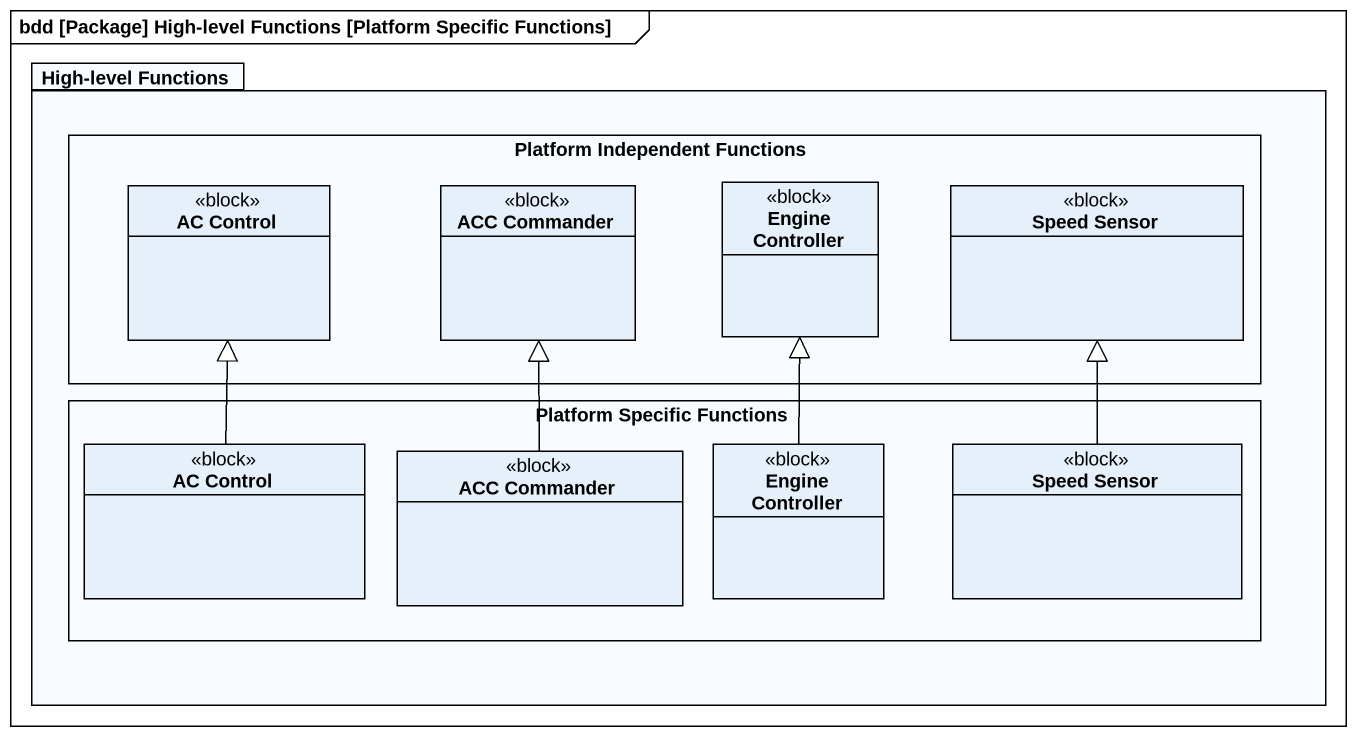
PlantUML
@startuml
mainframe bdd [Package] High-level Functions [Platform Specific Functions]
hide circle
hide empty members
package "High-level Functions" as High_level_Functions {
  rectangle "Platform Independent Functions" as Platform_Independent {
    class "AC Control" as AC_Control <<block>>
    class "ACC Commander" as ACC_Commander <<block>>
    class "Engine Controller" as Engine_Controller <<block>>
    class "Speed Sensor" as Speed_Sensor <<block>>
  }
  rectangle "Platform Specific Functions" as Platform_Specific_Functions {
    class "AC Control" as AC_Control_2 <<block>>
    class "ACC Commander" as ACC_Commander_2 <<block>>
    class "Engine Controller" as Engine_Controller_2 <<block>>
    class "Speed Sensor" as Speed_Sensor_2 <<block>>
  }
}
AC_Control_2 -up-|> AC_Control
ACC_Commander_2 -up-|> ACC_Commander
Engine_Controller_2 -up-|> Engine_Controller
Speed_Sensor_2 -up-|> Speed_Sensor
@enduml
